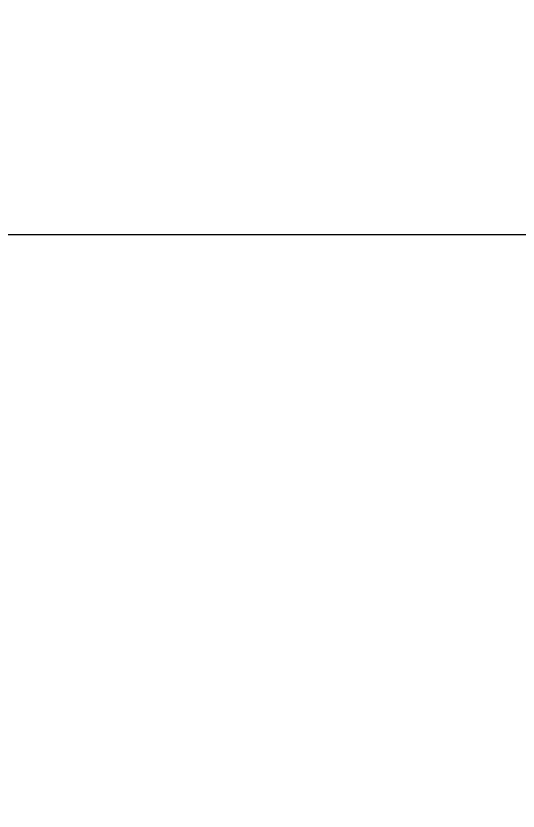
# Model space of a CAD drawing. Header units: millimetres. Extents: x -13466 to 37833, y -11727 to 34084.
# Drawn here: x 15040 to 15578, y 10313 to 11163 of the extents above; entities that cross this region are included whole.
import ezdxf

# ---------------------------------------------------------------- set-up
doc = ezdxf.new("R2010")
doc.units = ezdxf.units.MM
doc.header["$LTSCALE"] = 30
doc.header["$PDSIZE"] = 300
doc.layers.add('D-STR-DIM', color=7, linetype='Continuous', lineweight=13)
doc.layers.add('D-STR-STR1', color=2, linetype='Continuous', lineweight=13)
doc.styles.add('MS ゴシック', font='MS Gothic.ttf')
doc.dimstyles.new('DIM-30-F', dxfattribs={"dimscale": 30, "dimtxt": 3.5, "dimasz": 2.5, "dimexe": 0, "dimexo": 2, "dimgap": 0.8, "dimtad": 1, "dimdec": 0, "dimzin": 0, "dimdsep": 46, "dimtxsty": 'MS ゴシック', "dimblk": 'OPEN', "dimcen": 0.1, "dimaunit": 1, "dimadec": 4, "dimazin": 0, "dimtfac": 1, "dimtdec": 0, "dimtmove": 2, "dimatfit": 3, "dimldrblk": 'OPEN', "dimfxl": 1, "dimtolj": 1, "dimtzin": 0, "dimlwd": -1, "dimlwe": -1, "dimarcsym": 2})

# ---------------------------------------------------------------- blocks, each defined once
blk = doc.blocks.new('_Open')
at = {"color": 0, "linetype": 'ByBlock', "lineweight": -2}
for p, q in [((-1, 0.167), (0, 0)), ((-1, -0.167), (0, 0)), ((0, 0), (-1, 0))]:
    blk.add_line(p, q, dxfattribs=at)
blk = doc.blocks.new('*D20')
at = {"layer": 'D-STR-DIM', "color": 0, "transparency": 16777216}
for p, q in [((8743.3, 12827.45), (8769.9, 12881.24)), ((8837.13, 12848), (9599.08, 12471.25)), ((9692.9, 12491.8), (9666.31, 12438.01))]:
    blk.add_line(p, q, dxfattribs=at)
at = {"layer": 'Defpoints', "color": 0, "transparency": 16777216}
for p in [(8769.9, 12881.24), (9666.31, 12438.01), (9666.31, 12438.01)]:
    blk.add_point(p, dxfattribs=at)
at = {"layer": 'D-STR-DIM', "color": 0, "transparency": 16777216, "xscale": 75, "yscale": 75, "zscale": 75}
for p, rotation in [((8769.9, 12881.24), 153.6900675261025), ((9666.31, 12438.01), 333.6900675261025)]:
    blk.add_blockref('_Open', p, dxfattribs=dict(at, rotation=rotation))
at = {"layer": 'D-STR-DIM', "color": 0, "transparency": 16777216, "insert": (9252.01, 12728.2), "char_height": 105, "width": 46998.7126, "attachment_point": 5, "rotation": 333.69007, "style": 'MS ゴシック'}
blk.add_mtext('\\A1;R1000', dxfattribs=at)

msp = doc.modelspace()

# ---------------------------------------------------------------- linework, layer by layer
at = {"layer": 'D-STR-STR1'}
msp.add_line((14500.939, 10929.306), (17300.939, 10929.306), dxfattribs=at)

# ---------------------------------------------------------------- dimensions: what is measured, and where the dimension line sits
at = {"layer": 'D-STR-DIM'}
dim = msp.add_linear_dim(base=(9666.306, 12438.012), p1=(8769.897, 12881.239), p2=(9666.306, 12438.012), angle=333.690068, text='R<>', dimstyle='DIM-30-F', dxfattribs=at)
dim.commit()
dim.dimension.update_dxf_attribs({"geometry": '*D20', "text_midpoint": (9252.008, 12728.201)})

doc.saveas('drawing.dxf')
